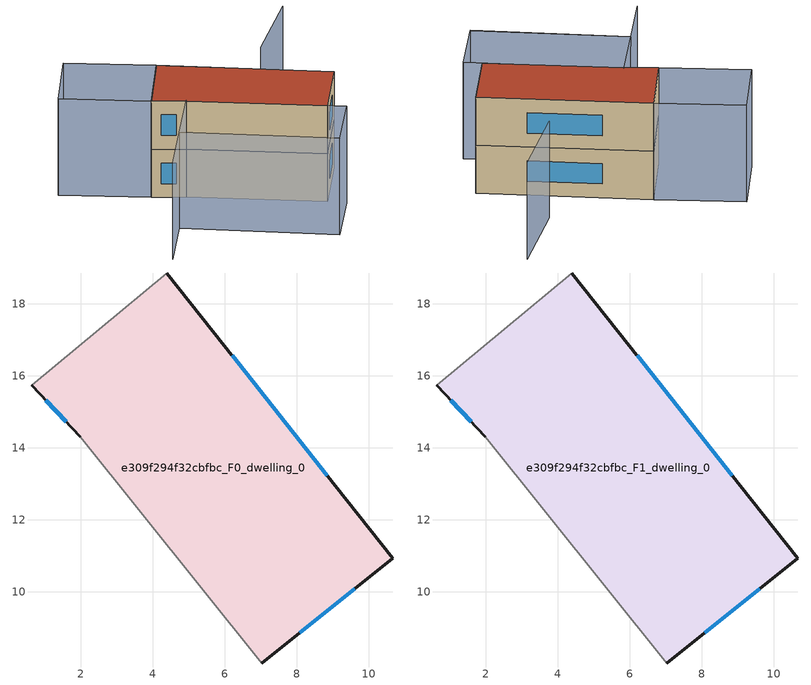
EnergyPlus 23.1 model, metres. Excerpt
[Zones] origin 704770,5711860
e309f294f32cbfbc_F0_dwelling_0
 floor ground (EU_floor_Construction): 4.39,18.86 10.67,10.93 7.03,8.03 1.99,14.3 0.64,15.74 z0
 wall outside (EU_wall_Construction): 7.03,8.03 10.67,10.93 4.39,18.86 / 0.64,15.74 1.99,14.3 z0:3
 wall adiabatic (EU_wall_Construction): 1.99,14.3 7.03,8.03 / 4.39,18.86 0.64,15.74 z0:3
 window (EU_Window_Construction): 8.08,8.87 9.61,10.09 / 1.03,15.33 1.6,14.72 / 8.85,13.22 6.21,16.57 z0.87:2.13
e309f294f32cbfbc_F1_dwelling_0
 floor to e309f294f32cbfbc_F0_dwelling_0 (EU_floor_Construction): 4.39,18.86 10.67,10.93 7.03,8.03 1.99,14.3 0.64,15.74 z3
 wall outside (EU_wall_Construction): 7.03,8.03 10.67,10.93 4.39,18.86 / 0.64,15.74 1.99,14.3 z3:6
 wall adiabatic (EU_wall_Construction): 1.99,14.3 7.03,8.03 / 4.39,18.86 0.64,15.74 z3:6
 window (EU_Window_Construction): 8.08,8.87 9.61,10.09 / 1.03,15.33 1.6,14.72 / 8.85,13.22 6.21,16.57 z3.87:5.13
 roof outside (EU_roof_Construction): 10.67,10.93 4.39,18.86 0.64,15.74 1.99,14.3 7.03,8.03 z6
shading: -4.68,9.12 -1.38,11.7 / 15.22,19.18 10.22,16.22 / -1.38,11.7 4.24,4.49 / 4.21,4.48 -1.38,11.7 / -1.38,11.7 2.09,14.39 / 2.09,14.39 7.69,7.17 / 7.69,7.17 4.21,4.48 / 0.65,15.74 -2.74,19.8 / -2.74,19.8 1.01,22.92 / 1.01,22.92 4.39,18.86 / 4.39,18.86 0.65,15.74 z0:6
[Building]
EU S2 Campaign: North Axis=0; Terrain=City; Solar Distribution=FullExterior
[Site:Location]
London: Latitude=51.5; Longitude=-0.5; Time Zone=0; Elevation=25
[SizingPeriod:WeatherFileDays]
AnnualSizingPeriod: Begin Month=1; Begin Day of Month=1; End Month=12; End Day of Month=31; Day of Week for Start Day=Monday; Use Weather File Daylight Saving Period=No; Use Weather File Rain and Snow Indicators=No
[MATERIAL]
EU_InternalMass_Material: Roughness=MediumRough; Thickness=0.1; Conductivity=1; Density=1800; Specific Heat=900; Thermal Absorptance=0.9; Solar Absorptance=0.7; Visible Absorptance=0.7
[MATERIAL:NOMASS] Roughness=MediumRough; Thermal Absorptance=0.9; Solar Absorptance=0.7; Visible Absorptance=0.7
Name | Thermal Resistance
EU_wall_NoMass | 0.724719
EU_roof_NoMass | 2.98947
EU_floor_NoMass | 2.39157
[WINDOWMATERIAL:SIMPLEGLAZINGSYSTEM]
EU_Window_SimpleGlazing: UFactor=2.63425; Solar Heat Gain Coefficient=0.76; Visible Transmittance=0.76
[CONSTRUCTION]
EU_wall_Construction: EU_wall_NoMass
EU_roof_Construction: EU_roof_NoMass
EU_floor_Construction: EU_floor_NoMass
EU_Window_Construction: EU_Window_SimpleGlazing
EU_InternalMass_Construction: EU_InternalMass_Material
[ZONE] Type=1; Multiplier=1; Ceiling Height=autocalculate; Floor Area=autocalculate; Part of Total Floor Area=Yes
Name | Volume
e309f294f32cbfbc_F0_dwelling_0 | 142.072
e309f294f32cbfbc_F1_dwelling_0 | 142.071
[INTERNALMASS] Construction=EU_InternalMass_Construction; Surface Area=47.357
Name | Zone or ZoneList
e309f294f32cbfbc_F0_dwelling_0_EU_InternalMass | e309f294f32cbfbc_F0_dwelling_0
e309f294f32cbfbc_F1_dwelling_0_EU_InternalMass | e309f294f32cbfbc_F1_dwelling_0
[OTHEREQUIPMENT] Fuel Type=Electricity; Design Level Calculation Method=Watts/Area; Power per Zone Floor Area=1; Fraction Latent=0; Fraction Radiant=0; Fraction Lost=0; Carbon Dioxide Generation Rate=0; EndUse Subcategory=EU_Step8_InternalGains
Name | Zone or ZoneList or Space or SpaceList | Schedule
EU_Step8_InternalGain_e309f294f32cbfbc_F0_dwelling_0_f000 | e309f294f32cbfbc_F0_dwelling_0 | EU_Step8_GainSchedule_e309f294f32cbfbc_F0_dwelling_0_f000
EU_Step8_InternalGain_e309f294f32cbfbc_F1_dwelling_0_f000 | e309f294f32cbfbc_F1_dwelling_0 | EU_Step8_GainSchedule_e309f294f32cbfbc_F1_dwelling_0_f000
[ZONEVENTILATION:DESIGNFLOWRATE] Schedule=EU_AlwaysOn; Design Flow Rate Calculation Method=AirChanges/Hour; Air Changes per Hour=0.418135; Ventilation Type=Natural; Fan Pressure Rise=0; Fan Total Efficiency=1; Constant Term Coefficient=1; Temperature Term Coefficient=0; Velocity Term Coefficient=0; Velocity Squared Term Coefficient=0; Minimum Indoor Temperature=-100; Maximum Indoor Temperature=100; Delta Temperature=-100; Minimum Outdoor Temperature=-100; Maximum Outdoor Temperature=100; Maximum Wind Speed=40
Name | Zone or ZoneList or Space or SpaceList
EU_ConstantAir_e309f294f32cbfbc_F0_dwelling_0 | e309f294f32cbfbc_F0_dwelling_0
EU_ConstantAir_e309f294f32cbfbc_F1_dwelling_0 | e309f294f32cbfbc_F1_dwelling_0
[HVACTEMPLATE:THERMOSTAT] Constant Heating Setpoint=20; Constant Cooling Setpoint=50
EU_HeatOnly_e309f294f32cbfbc_F0_dwelling_0; EU_HeatOnly_e309f294f32cbfbc_F1_dwelling_0
[HVACTEMPLATE:ZONE:IDEALLOADSAIRSYSTEM] System Availability Schedule=EU_AlwaysOn; Maximum Heating Supply Air Temperature=50; Minimum Cooling Supply Air Temperature=13; Maximum Heating Supply Air Humidity Ratio=0.0156; Minimum Cooling Supply Air Humidity Ratio=0.0077; Heating Limit=NoLimit; Cooling Limit=NoLimit; Heating Availability Schedule=EU_AlwaysOn; Cooling Availability Schedule=EU_CoolingOff; Dehumidification Control Type=ConstantSensibleHeatRatio; Cooling Sensible Heat Ratio=0.7; Dehumidification Setpoint=60; Humidification Control Type=None; Humidification Setpoint=30; Outdoor Air Method=None; Outdoor Air Flow Rate per Person=0.00944; Outdoor Air Flow Rate per Zone Floor Area=0; Outdoor Air Flow Rate per Zone=0; Demand Controlled Ventilation Type=None; Outdoor Air Economizer Type=NoEconomizer; Heat Recovery Type=None; Sensible Heat Recovery Effectiveness=0.7; Latent Heat Recovery Effectiveness=0.65
Name | Template Thermostat
e309f294f32cbfbc_F0_dwelling_0 | EU_HeatOnly_e309f294f32cbfbc_F0_dwelling_0
e309f294f32cbfbc_F1_dwelling_0 | EU_HeatOnly_e309f294f32cbfbc_F1_dwelling_0
[SIZING:ZONE] Zone Cooling Design Supply Air Temperature Input Method=SupplyAirTemperature; Zone Cooling Design Supply Air Temperature=13; Zone Heating Design Supply Air Temperature Input Method=SupplyAirTemperature; Zone Heating Design Supply Air Temperature=50; Zone Cooling Design Supply Air Humidity Ratio=0.008; Zone Heating Design Supply Air Humidity Ratio=0.008; Cooling Design Air Flow Method=DesignDay; Cooling Design Air Flow Rate=0; Cooling Minimum Air Flow per Zone Floor Area=0.000762; Cooling Minimum Air Flow=0; Cooling Minimum Air Flow Fraction=0.2; Heating Design Air Flow Method=DesignDay; Heating Design Air Flow Rate=0; Heating Maximum Air Flow per Zone Floor Area=0.002032; Heating Maximum Air Flow=0.141576; Heating Maximum Air Flow Fraction=0.3; Account for Dedicated Outdoor Air System=No; Dedicated Outdoor Air System Control Strategy=NeutralSupplyAir; Dedicated Outdoor Air Low Setpoint Temperature for Design=autosize; Dedicated Outdoor Air High Setpoint Temperature for Design=autosize; Zone Load Sizing Method=Sensible Load Only No Latent Load; Zone Latent Cooling Design Supply Air Humidity Ratio Input Method=HumidityRatioDifference; Zone Cooling Design Supply Air Humidity Ratio Difference=0.005; Zone Latent Heating Design Supply Air Humidity Ratio Input Method=HumidityRatioDifference; Zone Humidification Design Supply Air Humidity Ratio Difference=0.005
e309f294f32cbfbc_F0_dwelling_0; e309f294f32cbfbc_F1_dwelling_0
[SCHEDULE:CONSTANT]
Name | Hourly Value
EU_AlwaysOn | 1
EU_CoolingOff | 0
[SCHEDULE:FILE] Column Number=1; Rows to Skip at Top=0; Number of Hours of Data=8760; Column Separator=Comma; Interpolate to Timestep=No; Minutes per Item=60; Adjust Schedule for Daylight Savings=Yes
Name | File
EU_Step8_GainSchedule_e309f294f32cbfbc_F0_dwelling_0_f000 | ../../schedules/e309f294f32cbfbc/e309f294f32cbfbc_F0_dwelling_0_f000_gain.csv
EU_Step8_GainSchedule_e309f294f32cbfbc_F1_dwelling_0_f000 | ../../schedules/e309f294f32cbfbc/e309f294f32cbfbc_F1_dwelling_0_f000_gain.csv
